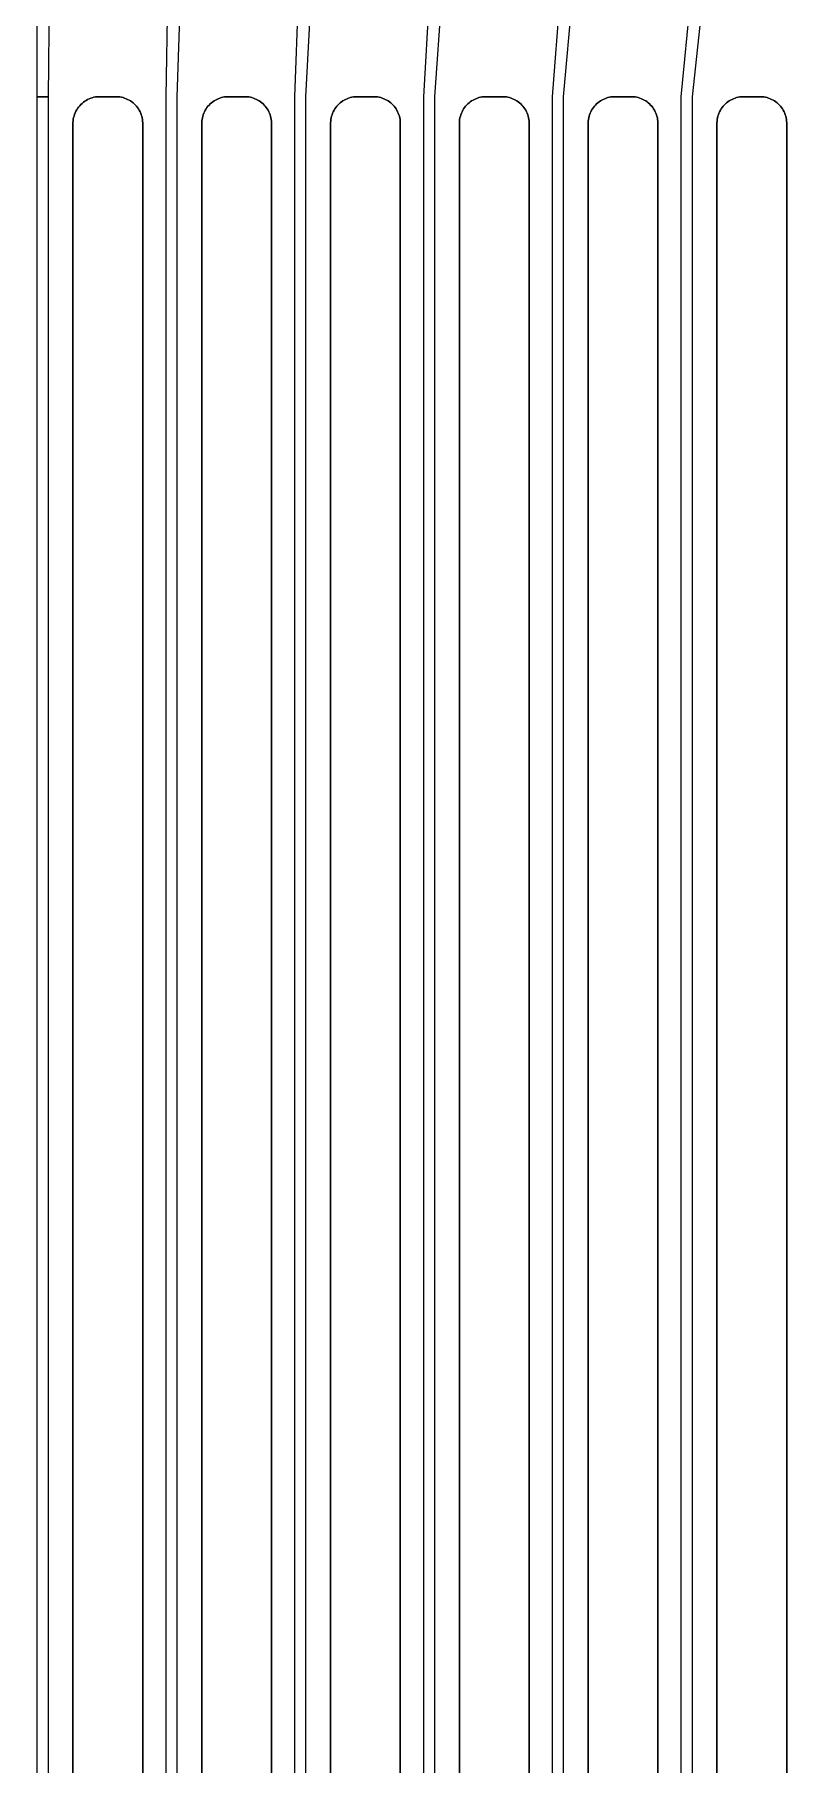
# Model space of a CAD drawing. Extents: x -2057 to 2225, y -44 to 31181.
# Drawn here: x 88.6 to 231, y 8729.4 to 9051.8 of the extents above; entities that cross this region are included whole.
import ezdxf

# ---------------------------------------------------------------- set-up
doc = ezdxf.new("R2010")
doc.units = 0
for name, color, linetype in [('etching', 7, 'CONTINUOUS'), ('L3D0_etching3', 5, 'CONTINUOUS'), ('metalization', 8, 'CONTINUOUS'), ('polyimide', 9, 'CONTINUOUS')]:
    doc.layers.add(name, color=color, linetype=linetype)

msp = doc.modelspace()

# ---------------------------------------------------------------- linework, layer by layer
at = {"layer": 'etching'}
for points in [[(95.792, 552.185), (95.792, 9035.377), (95.812, 9035.691), (95.851, 9036.003), (95.91, 9036.311), (95.988, 9036.616), (96.086, 9036.915), (96.201, 9037.207), (96.335, 9037.491), (96.486, 9037.766), (96.655, 9038.032), (96.84, 9038.286), (97.04, 9038.528), (97.255, 9038.757), (97.484, 9038.972), (97.726, 9039.173), (97.98, 9039.357), (98.246, 9039.526), (98.521, 9039.677), (98.806, 9039.811), (99.098, 9039.927), (99.397, 9040.024), (99.701, 9040.102), (100.01, 9040.161), (100.322, 9040.2), (100.635, 9040.22), (103.943, 9040.22), (104.245, 9040.202), (104.545, 9040.165), (104.842, 9040.111), (105.136, 9040.039), (105.424, 9039.949), (105.707, 9039.842), (105.982, 9039.717), (106.25, 9039.577), (106.508, 9039.421), (106.757, 9039.249), (106.995, 9039.063), (107.221, 9038.862), (107.435, 9038.649), (107.635, 9038.423), (107.821, 9038.185), (107.993, 9037.936), (108.149, 9037.677), (108.29, 9037.41), (108.414, 9037.134), (108.521, 9036.852), (108.611, 9036.563), (108.683, 9036.27), (108.738, 9035.973), (108.774, 9035.673), (108.792, 9035.371), (108.792, 652.185)], [(119.792, 652.185), (119.792, 9035.371), (119.811, 9035.673), (119.847, 9035.973), (119.901, 9036.27), (119.974, 9036.563), (120.064, 9036.852), (120.171, 9037.134), (120.295, 9037.41), (120.435, 9037.677), (120.592, 9037.936), (120.763, 9038.185), (120.95, 9038.423), (121.15, 9038.649), (121.364, 9038.862), (121.59, 9039.063), (121.828, 9039.249), (122.076, 9039.421), (122.335, 9039.577), (122.602, 9039.717), (122.878, 9039.842), (123.161, 9039.949), (123.449, 9040.039), (123.742, 9040.111), (124.04, 9040.165), (124.34, 9040.202), (124.641, 9040.22), (127.943, 9040.22), (128.245, 9040.202), (128.545, 9040.165), (128.842, 9040.111), (129.136, 9040.039), (129.424, 9039.949), (129.707, 9039.842), (129.982, 9039.717), (130.25, 9039.577), (130.508, 9039.421), (130.757, 9039.249), (130.995, 9039.063), (131.221, 9038.862), (131.435, 9038.649), (131.635, 9038.423), (131.821, 9038.185), (131.993, 9037.936), (132.149, 9037.677), (132.29, 9037.41), (132.414, 9037.134), (132.521, 9036.852), (132.611, 9036.563), (132.683, 9036.27), (132.738, 9035.973), (132.774, 9035.673), (132.792, 9035.371), (132.792, 752.185)], [(143.792, 752.185), (143.792, 9035.371), (143.811, 9035.673), (143.847, 9035.973), (143.901, 9036.27), (143.974, 9036.563), (144.064, 9036.852), (144.171, 9037.134), (144.295, 9037.41), (144.435, 9037.677), (144.592, 9037.936), (144.763, 9038.185), (144.95, 9038.423), (145.15, 9038.649), (145.364, 9038.862), (145.59, 9039.063), (145.828, 9039.249), (146.076, 9039.421), (146.335, 9039.577), (146.602, 9039.717), (146.878, 9039.842), (147.161, 9039.949), (147.449, 9040.039), (147.742, 9040.111), (148.04, 9040.165), (148.34, 9040.202), (148.641, 9040.22), (151.943, 9040.22), (152.245, 9040.202), (152.545, 9040.165), (152.842, 9040.111), (153.136, 9040.039), (153.424, 9039.949), (153.707, 9039.842), (153.982, 9039.717), (154.25, 9039.577), (154.508, 9039.421), (154.757, 9039.249), (154.995, 9039.063), (155.221, 9038.862), (155.435, 9038.649), (155.635, 9038.423), (155.821, 9038.185), (155.993, 9037.936), (156.149, 9037.677), (156.29, 9037.41), (156.414, 9037.134), (156.521, 9036.852), (156.611, 9036.563), (156.683, 9036.27), (156.738, 9035.973), (156.774, 9035.673), (156.792, 9035.371), (156.792, 852.185)], [(167.792, 852.185), (167.792, 9035.371), (167.811, 9035.673), (167.847, 9035.973), (167.901, 9036.27), (167.974, 9036.563), (168.064, 9036.852), (168.171, 9037.134), (168.295, 9037.41), (168.435, 9037.677), (168.592, 9037.936), (168.763, 9038.185), (168.95, 9038.423), (169.15, 9038.649), (169.364, 9038.862), (169.59, 9039.063), (169.828, 9039.249), (170.076, 9039.421), (170.335, 9039.577), (170.602, 9039.717), (170.878, 9039.842), (171.161, 9039.949), (171.449, 9040.039), (171.742, 9040.111), (172.04, 9040.165), (172.34, 9040.202), (172.641, 9040.22), (175.943, 9040.22), (176.245, 9040.202), (176.545, 9040.165), (176.842, 9040.111), (177.136, 9040.039), (177.424, 9039.949), (177.707, 9039.842), (177.982, 9039.717), (178.25, 9039.577), (178.508, 9039.421), (178.757, 9039.249), (178.995, 9039.063), (179.221, 9038.862), (179.435, 9038.649), (179.635, 9038.423), (179.821, 9038.185), (179.993, 9037.936), (180.149, 9037.677), (180.29, 9037.41), (180.414, 9037.134), (180.521, 9036.852), (180.611, 9036.563), (180.683, 9036.27), (180.738, 9035.973), (180.774, 9035.673), (180.792, 9035.371), (180.792, 952.185)], [(191.792, 952.185), (191.792, 9035.371), (191.811, 9035.673), (191.847, 9035.973), (191.901, 9036.27), (191.974, 9036.563), (192.064, 9036.852), (192.171, 9037.134), (192.295, 9037.41), (192.435, 9037.677), (192.592, 9037.936), (192.763, 9038.185), (192.95, 9038.423), (193.15, 9038.649), (193.364, 9038.862), (193.59, 9039.063), (193.828, 9039.249), (194.076, 9039.421), (194.335, 9039.577), (194.602, 9039.717), (194.878, 9039.842), (195.161, 9039.949), (195.449, 9040.039), (195.742, 9040.111), (196.04, 9040.165), (196.34, 9040.202), (196.641, 9040.22), (199.943, 9040.22), (200.245, 9040.202), (200.545, 9040.165), (200.842, 9040.111), (201.136, 9040.039), (201.424, 9039.949), (201.707, 9039.842), (201.982, 9039.717), (202.25, 9039.577), (202.508, 9039.421), (202.757, 9039.249), (202.995, 9039.063), (203.221, 9038.862), (203.435, 9038.649), (203.635, 9038.423), (203.821, 9038.185), (203.993, 9037.936), (204.149, 9037.677), (204.29, 9037.41), (204.414, 9037.134), (204.521, 9036.852), (204.611, 9036.563), (204.683, 9036.27), (204.738, 9035.973), (204.774, 9035.673), (204.792, 9035.371), (204.792, 1052.185)], [(215.792, 1052.185), (215.792, 9035.371), (215.811, 9035.673), (215.847, 9035.973), (215.901, 9036.27), (215.974, 9036.563), (216.064, 9036.852), (216.171, 9037.134), (216.295, 9037.41), (216.435, 9037.677), (216.592, 9037.936), (216.763, 9038.185), (216.95, 9038.423), (217.15, 9038.649), (217.364, 9038.862), (217.59, 9039.063), (217.828, 9039.249), (218.076, 9039.421), (218.335, 9039.577), (218.602, 9039.717), (218.878, 9039.842), (219.161, 9039.949), (219.449, 9040.039), (219.742, 9040.111), (220.04, 9040.165), (220.34, 9040.202), (220.641, 9040.22), (223.943, 9040.22), (224.245, 9040.202), (224.545, 9040.165), (224.842, 9040.111), (225.136, 9040.039), (225.424, 9039.949), (225.707, 9039.842), (225.982, 9039.717), (226.25, 9039.577), (226.508, 9039.421), (226.757, 9039.249), (226.995, 9039.063), (227.221, 9038.862), (227.435, 9038.649), (227.635, 9038.423), (227.821, 9038.185), (227.993, 9037.936), (228.149, 9037.677), (228.29, 9037.41), (228.414, 9037.134), (228.521, 9036.852), (228.611, 9036.563), (228.683, 9036.27), (228.738, 9035.973), (228.774, 9035.673), (228.792, 9035.371), (228.792, 1152.185)]]:
    msp.add_lwpolyline(points, dxfattribs=at)
at = {"layer": 'L3D0_etching3'}
for points in [[(95.792, 552.185), (95.792, 9035.377), (95.812, 9035.691), (95.851, 9036.003), (95.91, 9036.311), (95.988, 9036.616), (96.086, 9036.915), (96.201, 9037.207), (96.335, 9037.491), (96.486, 9037.766), (96.655, 9038.032), (96.84, 9038.286), (97.04, 9038.528), (97.255, 9038.757), (97.484, 9038.972), (97.726, 9039.173), (97.98, 9039.357), (98.246, 9039.526), (98.521, 9039.677), (98.806, 9039.811), (99.098, 9039.927), (99.397, 9040.024), (99.701, 9040.102), (100.01, 9040.161), (100.322, 9040.2), (100.635, 9040.22), (103.943, 9040.22), (104.245, 9040.202), (104.545, 9040.165), (104.842, 9040.111), (105.136, 9040.039), (105.424, 9039.949), (105.707, 9039.842), (105.982, 9039.717), (106.25, 9039.577), (106.508, 9039.421), (106.757, 9039.249), (106.995, 9039.063), (107.221, 9038.862), (107.435, 9038.649), (107.635, 9038.423), (107.821, 9038.185), (107.993, 9037.936), (108.149, 9037.677), (108.29, 9037.41), (108.414, 9037.134), (108.521, 9036.852), (108.611, 9036.563), (108.683, 9036.27), (108.738, 9035.973), (108.774, 9035.673), (108.792, 9035.371), (108.792, 652.185)], [(119.792, 652.185), (119.792, 9035.371), (119.811, 9035.673), (119.847, 9035.973), (119.901, 9036.27), (119.974, 9036.563), (120.064, 9036.852), (120.171, 9037.134), (120.295, 9037.41), (120.435, 9037.677), (120.592, 9037.936), (120.763, 9038.185), (120.95, 9038.423), (121.15, 9038.649), (121.364, 9038.862), (121.59, 9039.063), (121.828, 9039.249), (122.076, 9039.421), (122.335, 9039.577), (122.602, 9039.717), (122.878, 9039.842), (123.161, 9039.949), (123.449, 9040.039), (123.742, 9040.111), (124.04, 9040.165), (124.34, 9040.202), (124.641, 9040.22), (127.943, 9040.22), (128.245, 9040.202), (128.545, 9040.165), (128.842, 9040.111), (129.136, 9040.039), (129.424, 9039.949), (129.707, 9039.842), (129.982, 9039.717), (130.25, 9039.577), (130.508, 9039.421), (130.757, 9039.249), (130.995, 9039.063), (131.221, 9038.862), (131.435, 9038.649), (131.635, 9038.423), (131.821, 9038.185), (131.993, 9037.936), (132.149, 9037.677), (132.29, 9037.41), (132.414, 9037.134), (132.521, 9036.852), (132.611, 9036.563), (132.683, 9036.27), (132.738, 9035.973), (132.774, 9035.673), (132.792, 9035.371), (132.792, 752.185)], [(143.792, 752.185), (143.792, 9035.371), (143.811, 9035.673), (143.847, 9035.973), (143.901, 9036.27), (143.974, 9036.563), (144.064, 9036.852), (144.171, 9037.134), (144.295, 9037.41), (144.435, 9037.677), (144.592, 9037.936), (144.763, 9038.185), (144.95, 9038.423), (145.15, 9038.649), (145.364, 9038.862), (145.59, 9039.063), (145.828, 9039.249), (146.076, 9039.421), (146.335, 9039.577), (146.602, 9039.717), (146.878, 9039.842), (147.161, 9039.949), (147.449, 9040.039), (147.742, 9040.111), (148.04, 9040.165), (148.34, 9040.202), (148.641, 9040.22), (151.943, 9040.22), (152.245, 9040.202), (152.545, 9040.165), (152.842, 9040.111), (153.136, 9040.039), (153.424, 9039.949), (153.707, 9039.842), (153.982, 9039.717), (154.25, 9039.577), (154.508, 9039.421), (154.757, 9039.249), (154.995, 9039.063), (155.221, 9038.862), (155.435, 9038.649), (155.635, 9038.423), (155.821, 9038.185), (155.993, 9037.936), (156.149, 9037.677), (156.29, 9037.41), (156.414, 9037.134), (156.521, 9036.852), (156.611, 9036.563), (156.683, 9036.27), (156.738, 9035.973), (156.774, 9035.673), (156.792, 9035.371), (156.792, 852.185)], [(167.792, 852.185), (167.792, 9035.371), (167.811, 9035.673), (167.847, 9035.973), (167.901, 9036.27), (167.974, 9036.563), (168.064, 9036.852), (168.171, 9037.134), (168.295, 9037.41), (168.435, 9037.677), (168.592, 9037.936), (168.763, 9038.185), (168.95, 9038.423), (169.15, 9038.649), (169.364, 9038.862), (169.59, 9039.063), (169.828, 9039.249), (170.076, 9039.421), (170.335, 9039.577), (170.602, 9039.717), (170.878, 9039.842), (171.161, 9039.949), (171.449, 9040.039), (171.742, 9040.111), (172.04, 9040.165), (172.34, 9040.202), (172.641, 9040.22), (175.943, 9040.22), (176.245, 9040.202), (176.545, 9040.165), (176.842, 9040.111), (177.136, 9040.039), (177.424, 9039.949), (177.707, 9039.842), (177.982, 9039.717), (178.25, 9039.577), (178.508, 9039.421), (178.757, 9039.249), (178.995, 9039.063), (179.221, 9038.862), (179.435, 9038.649), (179.635, 9038.423), (179.821, 9038.185), (179.993, 9037.936), (180.149, 9037.677), (180.29, 9037.41), (180.414, 9037.134), (180.521, 9036.852), (180.611, 9036.563), (180.683, 9036.27), (180.738, 9035.973), (180.774, 9035.673), (180.792, 9035.371), (180.792, 952.185)], [(191.792, 952.185), (191.792, 9035.371), (191.811, 9035.673), (191.847, 9035.973), (191.901, 9036.27), (191.974, 9036.563), (192.064, 9036.852), (192.171, 9037.134), (192.295, 9037.41), (192.435, 9037.677), (192.592, 9037.936), (192.763, 9038.185), (192.95, 9038.423), (193.15, 9038.649), (193.364, 9038.862), (193.59, 9039.063), (193.828, 9039.249), (194.076, 9039.421), (194.335, 9039.577), (194.602, 9039.717), (194.878, 9039.842), (195.161, 9039.949), (195.449, 9040.039), (195.742, 9040.111), (196.04, 9040.165), (196.34, 9040.202), (196.641, 9040.22), (199.943, 9040.22), (200.245, 9040.202), (200.545, 9040.165), (200.842, 9040.111), (201.136, 9040.039), (201.424, 9039.949), (201.707, 9039.842), (201.982, 9039.717), (202.25, 9039.577), (202.508, 9039.421), (202.757, 9039.249), (202.995, 9039.063), (203.221, 9038.862), (203.435, 9038.649), (203.635, 9038.423), (203.821, 9038.185), (203.993, 9037.936), (204.149, 9037.677), (204.29, 9037.41), (204.414, 9037.134), (204.521, 9036.852), (204.611, 9036.563), (204.683, 9036.27), (204.738, 9035.973), (204.774, 9035.673), (204.792, 9035.371), (204.792, 1052.185)], [(215.792, 1052.185), (215.792, 9035.371), (215.811, 9035.673), (215.847, 9035.973), (215.901, 9036.27), (215.974, 9036.563), (216.064, 9036.852), (216.171, 9037.134), (216.295, 9037.41), (216.435, 9037.677), (216.592, 9037.936), (216.763, 9038.185), (216.95, 9038.423), (217.15, 9038.649), (217.364, 9038.862), (217.59, 9039.063), (217.828, 9039.249), (218.076, 9039.421), (218.335, 9039.577), (218.602, 9039.717), (218.878, 9039.842), (219.161, 9039.949), (219.449, 9040.039), (219.742, 9040.111), (220.04, 9040.165), (220.34, 9040.202), (220.641, 9040.22), (223.943, 9040.22), (224.245, 9040.202), (224.545, 9040.165), (224.842, 9040.111), (225.136, 9040.039), (225.424, 9039.949), (225.707, 9039.842), (225.982, 9039.717), (226.25, 9039.577), (226.508, 9039.421), (226.757, 9039.249), (226.995, 9039.063), (227.221, 9038.862), (227.435, 9038.649), (227.635, 9038.423), (227.821, 9038.185), (227.993, 9037.936), (228.149, 9037.677), (228.29, 9037.41), (228.414, 9037.134), (228.521, 9036.852), (228.611, 9036.563), (228.683, 9036.27), (228.738, 9035.973), (228.774, 9035.673), (228.792, 9035.371), (228.792, 1152.185)]]:
    msp.add_lwpolyline(points, dxfattribs=at)
at = {"layer": 'metalization'}
for points in [[(89.142, 547.204), (89.142, 9040.22), (88.642, 10394.312), (88.642, 28116.758)], [(108.642, 28116.758), (108.642, 10394.312), (91.142, 9040.22), (89.142, 9040.22), (91.142, 9040.22), (91.142, 547.204)], [(113.142, 647.204), (113.142, 9040.22), (138.642, 10394.312), (138.642, 27876.696)], [(158.642, 27876.696), (158.642, 10394.312), (115.142, 9040.22), (115.142, 647.204)], [(137.142, 747.204), (137.142, 9040.22), (188.642, 10394.312), (188.642, 27636.634)], [(208.642, 27636.634), (208.642, 10394.312), (139.142, 9040.22), (139.142, 747.204)], [(161.142, 847.204), (161.142, 9040.22), (238.642, 10394.312), (238.642, 27396.572)], [(258.642, 27396.572), (258.642, 10394.312), (163.142, 9040.22), (163.142, 847.204)], [(185.142, 947.204), (185.142, 9040.22), (288.642, 10394.312), (288.642, 27156.51)], [(308.642, 27156.51), (308.642, 10394.312), (187.142, 9040.22), (187.142, 947.204)], [(209.142, 1047.204), (209.142, 9040.22), (338.642, 10394.312), (338.642, 26916.448)], [(358.642, 26916.448), (358.642, 10394.312), (211.142, 9040.22), (211.142, 1047.204)]]:
    msp.add_lwpolyline(points, dxfattribs=at)
at = {"layer": 'polyimide'}
for points in [[(108.792, 652.185), (108.792, 9035.371), (108.774, 9035.673), (108.738, 9035.973), (108.683, 9036.27), (108.611, 9036.563), (108.521, 9036.852), (108.414, 9037.134), (108.29, 9037.41), (108.149, 9037.677), (107.993, 9037.936), (107.821, 9038.185), (107.635, 9038.423), (107.435, 9038.649), (107.221, 9038.862), (106.995, 9039.063), (106.757, 9039.249), (106.508, 9039.421), (106.25, 9039.577), (105.982, 9039.717), (105.707, 9039.842), (105.424, 9039.949), (105.136, 9040.039), (104.842, 9040.111), (104.545, 9040.165), (104.245, 9040.202), (103.943, 9040.22), (100.635, 9040.22), (100.322, 9040.2), (100.01, 9040.161), (99.701, 9040.102), (99.397, 9040.024), (99.098, 9039.927), (98.806, 9039.811), (98.521, 9039.677), (98.246, 9039.526), (97.98, 9039.357), (97.726, 9039.173), (97.484, 9038.972), (97.255, 9038.757), (97.04, 9038.528), (96.84, 9038.286), (96.655, 9038.032), (96.486, 9037.766), (96.335, 9037.491), (96.201, 9037.207), (96.086, 9036.915), (95.988, 9036.616), (95.91, 9036.311), (95.851, 9036.003), (95.812, 9035.691), (95.792, 9035.377), (95.792, 552.185)], [(95.792, 552.185), (95.792, 9035.377), (95.812, 9035.691), (95.851, 9036.003), (95.91, 9036.311), (95.988, 9036.616), (96.086, 9036.915), (96.201, 9037.207), (96.335, 9037.491), (96.486, 9037.766), (96.655, 9038.032), (96.84, 9038.286), (97.04, 9038.528), (97.255, 9038.757), (97.484, 9038.972), (97.726, 9039.173), (97.98, 9039.357), (98.246, 9039.526), (98.521, 9039.677), (98.806, 9039.811), (99.098, 9039.927), (99.397, 9040.024), (99.701, 9040.102), (100.01, 9040.161), (100.322, 9040.2), (100.635, 9040.22), (103.943, 9040.22), (104.245, 9040.202), (104.545, 9040.165), (104.842, 9040.111), (105.136, 9040.039), (105.424, 9039.949), (105.707, 9039.842), (105.982, 9039.717), (106.25, 9039.577), (106.508, 9039.421), (106.757, 9039.249), (106.995, 9039.063), (107.221, 9038.862), (107.435, 9038.649), (107.635, 9038.423), (107.821, 9038.185), (107.993, 9037.936), (108.149, 9037.677), (108.29, 9037.41), (108.414, 9037.134), (108.521, 9036.852), (108.611, 9036.563), (108.683, 9036.27), (108.738, 9035.973), (108.774, 9035.673), (108.792, 9035.371), (108.792, 652.185)], [(132.792, 752.185), (132.792, 9035.371), (132.774, 9035.673), (132.738, 9035.973), (132.683, 9036.27), (132.611, 9036.563), (132.521, 9036.852), (132.414, 9037.134), (132.29, 9037.41), (132.149, 9037.677), (131.993, 9037.936), (131.821, 9038.185), (131.635, 9038.423), (131.435, 9038.649), (131.221, 9038.862), (130.995, 9039.063), (130.757, 9039.249), (130.508, 9039.421), (130.25, 9039.577), (129.982, 9039.717), (129.707, 9039.842), (129.424, 9039.949), (129.136, 9040.039), (128.842, 9040.111), (128.545, 9040.165), (128.245, 9040.202), (127.943, 9040.22), (124.641, 9040.22), (124.34, 9040.202), (124.04, 9040.165), (123.742, 9040.111), (123.449, 9040.039), (123.161, 9039.949), (122.878, 9039.842), (122.602, 9039.717), (122.335, 9039.577), (122.076, 9039.421), (121.828, 9039.249), (121.59, 9039.063), (121.364, 9038.862), (121.15, 9038.649), (120.95, 9038.423), (120.763, 9038.185), (120.592, 9037.936), (120.435, 9037.677), (120.295, 9037.41), (120.171, 9037.134), (120.064, 9036.852), (119.974, 9036.563), (119.901, 9036.27), (119.847, 9035.973), (119.811, 9035.673), (119.792, 9035.371), (119.792, 652.185)], [(119.792, 652.185), (119.792, 9035.371), (119.811, 9035.673), (119.847, 9035.973), (119.901, 9036.27), (119.974, 9036.563), (120.064, 9036.852), (120.171, 9037.134), (120.295, 9037.41), (120.435, 9037.677), (120.592, 9037.936), (120.763, 9038.185), (120.95, 9038.423), (121.15, 9038.649), (121.364, 9038.862), (121.59, 9039.063), (121.828, 9039.249), (122.076, 9039.421), (122.335, 9039.577), (122.602, 9039.717), (122.878, 9039.842), (123.161, 9039.949), (123.449, 9040.039), (123.742, 9040.111), (124.04, 9040.165), (124.34, 9040.202), (124.641, 9040.22), (127.943, 9040.22), (128.245, 9040.202), (128.545, 9040.165), (128.842, 9040.111), (129.136, 9040.039), (129.424, 9039.949), (129.707, 9039.842), (129.982, 9039.717), (130.25, 9039.577), (130.508, 9039.421), (130.757, 9039.249), (130.995, 9039.063), (131.221, 9038.862), (131.435, 9038.649), (131.635, 9038.423), (131.821, 9038.185), (131.993, 9037.936), (132.149, 9037.677), (132.29, 9037.41), (132.414, 9037.134), (132.521, 9036.852), (132.611, 9036.563), (132.683, 9036.27), (132.738, 9035.973), (132.774, 9035.673), (132.792, 9035.371), (132.792, 752.185)], [(156.792, 852.185), (156.792, 9035.371), (156.774, 9035.673), (156.738, 9035.973), (156.683, 9036.27), (156.611, 9036.563), (156.521, 9036.852), (156.414, 9037.134), (156.29, 9037.41), (156.149, 9037.677), (155.993, 9037.936), (155.821, 9038.185), (155.635, 9038.423), (155.435, 9038.649), (155.221, 9038.862), (154.995, 9039.063), (154.757, 9039.249), (154.508, 9039.421), (154.25, 9039.577), (153.982, 9039.717), (153.707, 9039.842), (153.424, 9039.949), (153.136, 9040.039), (152.842, 9040.111), (152.545, 9040.165), (152.245, 9040.202), (151.943, 9040.22), (148.641, 9040.22), (148.34, 9040.202), (148.04, 9040.165), (147.742, 9040.111), (147.449, 9040.039), (147.161, 9039.949), (146.878, 9039.842), (146.602, 9039.717), (146.335, 9039.577), (146.076, 9039.421), (145.828, 9039.249), (145.59, 9039.063), (145.364, 9038.862), (145.15, 9038.649), (144.95, 9038.423), (144.763, 9038.185), (144.592, 9037.936), (144.435, 9037.677), (144.295, 9037.41), (144.171, 9037.134), (144.064, 9036.852), (143.974, 9036.563), (143.901, 9036.27), (143.847, 9035.973), (143.811, 9035.673), (143.792, 9035.371), (143.792, 752.185)], [(143.792, 752.185), (143.792, 9035.371), (143.811, 9035.673), (143.847, 9035.973), (143.901, 9036.27), (143.974, 9036.563), (144.064, 9036.852), (144.171, 9037.134), (144.295, 9037.41), (144.435, 9037.677), (144.592, 9037.936), (144.763, 9038.185), (144.95, 9038.423), (145.15, 9038.649), (145.364, 9038.862), (145.59, 9039.063), (145.828, 9039.249), (146.076, 9039.421), (146.335, 9039.577), (146.602, 9039.717), (146.878, 9039.842), (147.161, 9039.949), (147.449, 9040.039), (147.742, 9040.111), (148.04, 9040.165), (148.34, 9040.202), (148.641, 9040.22), (151.943, 9040.22), (152.245, 9040.202), (152.545, 9040.165), (152.842, 9040.111), (153.136, 9040.039), (153.424, 9039.949), (153.707, 9039.842), (153.982, 9039.717), (154.25, 9039.577), (154.508, 9039.421), (154.757, 9039.249), (154.995, 9039.063), (155.221, 9038.862), (155.435, 9038.649), (155.635, 9038.423), (155.821, 9038.185), (155.993, 9037.936), (156.149, 9037.677), (156.29, 9037.41), (156.414, 9037.134), (156.521, 9036.852), (156.611, 9036.563), (156.683, 9036.27), (156.738, 9035.973), (156.774, 9035.673), (156.792, 9035.371), (156.792, 852.185)], [(180.792, 952.185), (180.792, 9035.371), (180.774, 9035.673), (180.738, 9035.973), (180.683, 9036.27), (180.611, 9036.563), (180.521, 9036.852), (180.414, 9037.134), (180.29, 9037.41), (180.149, 9037.677), (179.993, 9037.936), (179.821, 9038.185), (179.635, 9038.423), (179.435, 9038.649), (179.221, 9038.862), (178.995, 9039.063), (178.757, 9039.249), (178.508, 9039.421), (178.25, 9039.577), (177.982, 9039.717), (177.707, 9039.842), (177.424, 9039.949), (177.136, 9040.039), (176.842, 9040.111), (176.545, 9040.165), (176.245, 9040.202), (175.943, 9040.22), (172.641, 9040.22), (172.34, 9040.202), (172.04, 9040.165), (171.742, 9040.111), (171.449, 9040.039), (171.161, 9039.949), (170.878, 9039.842), (170.602, 9039.717), (170.335, 9039.577), (170.076, 9039.421), (169.828, 9039.249), (169.59, 9039.063), (169.364, 9038.862), (169.15, 9038.649), (168.95, 9038.423), (168.763, 9038.185), (168.592, 9037.936), (168.435, 9037.677), (168.295, 9037.41), (168.171, 9037.134), (168.064, 9036.852), (167.974, 9036.563), (167.901, 9036.27), (167.847, 9035.973), (167.811, 9035.673), (167.792, 9035.371), (167.792, 852.185)], [(167.792, 852.185), (167.792, 9035.371), (167.811, 9035.673), (167.847, 9035.973), (167.901, 9036.27), (167.974, 9036.563), (168.064, 9036.852), (168.171, 9037.134), (168.295, 9037.41), (168.435, 9037.677), (168.592, 9037.936), (168.763, 9038.185), (168.95, 9038.423), (169.15, 9038.649), (169.364, 9038.862), (169.59, 9039.063), (169.828, 9039.249), (170.076, 9039.421), (170.335, 9039.577), (170.602, 9039.717), (170.878, 9039.842), (171.161, 9039.949), (171.449, 9040.039), (171.742, 9040.111), (172.04, 9040.165), (172.34, 9040.202), (172.641, 9040.22), (175.943, 9040.22), (176.245, 9040.202), (176.545, 9040.165), (176.842, 9040.111), (177.136, 9040.039), (177.424, 9039.949), (177.707, 9039.842), (177.982, 9039.717), (178.25, 9039.577), (178.508, 9039.421), (178.757, 9039.249), (178.995, 9039.063), (179.221, 9038.862), (179.435, 9038.649), (179.635, 9038.423), (179.821, 9038.185), (179.993, 9037.936), (180.149, 9037.677), (180.29, 9037.41), (180.414, 9037.134), (180.521, 9036.852), (180.611, 9036.563), (180.683, 9036.27), (180.738, 9035.973), (180.774, 9035.673), (180.792, 9035.371), (180.792, 952.185)], [(204.792, 1052.185), (204.792, 9035.371), (204.774, 9035.673), (204.738, 9035.973), (204.683, 9036.27), (204.611, 9036.563), (204.521, 9036.852), (204.414, 9037.134), (204.29, 9037.41), (204.149, 9037.677), (203.993, 9037.936), (203.821, 9038.185), (203.635, 9038.423), (203.435, 9038.649), (203.221, 9038.862), (202.995, 9039.063), (202.757, 9039.249), (202.508, 9039.421), (202.25, 9039.577), (201.982, 9039.717), (201.707, 9039.842), (201.424, 9039.949), (201.136, 9040.039), (200.842, 9040.111), (200.545, 9040.165), (200.245, 9040.202), (199.943, 9040.22), (196.641, 9040.22), (196.34, 9040.202), (196.04, 9040.165), (195.742, 9040.111), (195.449, 9040.039), (195.161, 9039.949), (194.878, 9039.842), (194.602, 9039.717), (194.335, 9039.577), (194.076, 9039.421), (193.828, 9039.249), (193.59, 9039.063), (193.364, 9038.862), (193.15, 9038.649), (192.95, 9038.423), (192.763, 9038.185), (192.592, 9037.936), (192.435, 9037.677), (192.295, 9037.41), (192.171, 9037.134), (192.064, 9036.852), (191.974, 9036.563), (191.901, 9036.27), (191.847, 9035.973), (191.811, 9035.673), (191.792, 9035.371), (191.792, 952.185)], [(191.792, 952.185), (191.792, 9035.371), (191.811, 9035.673), (191.847, 9035.973), (191.901, 9036.27), (191.974, 9036.563), (192.064, 9036.852), (192.171, 9037.134), (192.295, 9037.41), (192.435, 9037.677), (192.592, 9037.936), (192.763, 9038.185), (192.95, 9038.423), (193.15, 9038.649), (193.364, 9038.862), (193.59, 9039.063), (193.828, 9039.249), (194.076, 9039.421), (194.335, 9039.577), (194.602, 9039.717), (194.878, 9039.842), (195.161, 9039.949), (195.449, 9040.039), (195.742, 9040.111), (196.04, 9040.165), (196.34, 9040.202), (196.641, 9040.22), (199.943, 9040.22), (200.245, 9040.202), (200.545, 9040.165), (200.842, 9040.111), (201.136, 9040.039), (201.424, 9039.949), (201.707, 9039.842), (201.982, 9039.717), (202.25, 9039.577), (202.508, 9039.421), (202.757, 9039.249), (202.995, 9039.063), (203.221, 9038.862), (203.435, 9038.649), (203.635, 9038.423), (203.821, 9038.185), (203.993, 9037.936), (204.149, 9037.677), (204.29, 9037.41), (204.414, 9037.134), (204.521, 9036.852), (204.611, 9036.563), (204.683, 9036.27), (204.738, 9035.973), (204.774, 9035.673), (204.792, 9035.371), (204.792, 1052.185)], [(228.792, 1152.185), (228.792, 9035.371), (228.774, 9035.673), (228.738, 9035.973), (228.683, 9036.27), (228.611, 9036.563), (228.521, 9036.852), (228.414, 9037.134), (228.29, 9037.41), (228.149, 9037.677), (227.993, 9037.936), (227.821, 9038.185), (227.635, 9038.423), (227.435, 9038.649), (227.221, 9038.862), (226.995, 9039.063), (226.757, 9039.249), (226.508, 9039.421), (226.25, 9039.577), (225.982, 9039.717), (225.707, 9039.842), (225.424, 9039.949), (225.136, 9040.039), (224.842, 9040.111), (224.545, 9040.165), (224.245, 9040.202), (223.943, 9040.22), (220.641, 9040.22), (220.34, 9040.202), (220.04, 9040.165), (219.742, 9040.111), (219.449, 9040.039), (219.161, 9039.949), (218.878, 9039.842), (218.602, 9039.717), (218.335, 9039.577), (218.076, 9039.421), (217.828, 9039.249), (217.59, 9039.063), (217.364, 9038.862), (217.15, 9038.649), (216.95, 9038.423), (216.763, 9038.185), (216.592, 9037.936), (216.435, 9037.677), (216.295, 9037.41), (216.171, 9037.134), (216.064, 9036.852), (215.974, 9036.563), (215.901, 9036.27), (215.847, 9035.973), (215.811, 9035.673), (215.792, 9035.371), (215.792, 1052.185)], [(215.792, 1052.185), (215.792, 9035.371), (215.811, 9035.673), (215.847, 9035.973), (215.901, 9036.27), (215.974, 9036.563), (216.064, 9036.852), (216.171, 9037.134), (216.295, 9037.41), (216.435, 9037.677), (216.592, 9037.936), (216.763, 9038.185), (216.95, 9038.423), (217.15, 9038.649), (217.364, 9038.862), (217.59, 9039.063), (217.828, 9039.249), (218.076, 9039.421), (218.335, 9039.577), (218.602, 9039.717), (218.878, 9039.842), (219.161, 9039.949), (219.449, 9040.039), (219.742, 9040.111), (220.04, 9040.165), (220.34, 9040.202), (220.641, 9040.22), (223.943, 9040.22), (224.245, 9040.202), (224.545, 9040.165), (224.842, 9040.111), (225.136, 9040.039), (225.424, 9039.949), (225.707, 9039.842), (225.982, 9039.717), (226.25, 9039.577), (226.508, 9039.421), (226.757, 9039.249), (226.995, 9039.063), (227.221, 9038.862), (227.435, 9038.649), (227.635, 9038.423), (227.821, 9038.185), (227.993, 9037.936), (228.149, 9037.677), (228.29, 9037.41), (228.414, 9037.134), (228.521, 9036.852), (228.611, 9036.563), (228.683, 9036.27), (228.738, 9035.973), (228.774, 9035.673), (228.792, 9035.371), (228.792, 1152.185)]]:
    msp.add_lwpolyline(points, dxfattribs=at)

doc.saveas('drawing.dxf')
